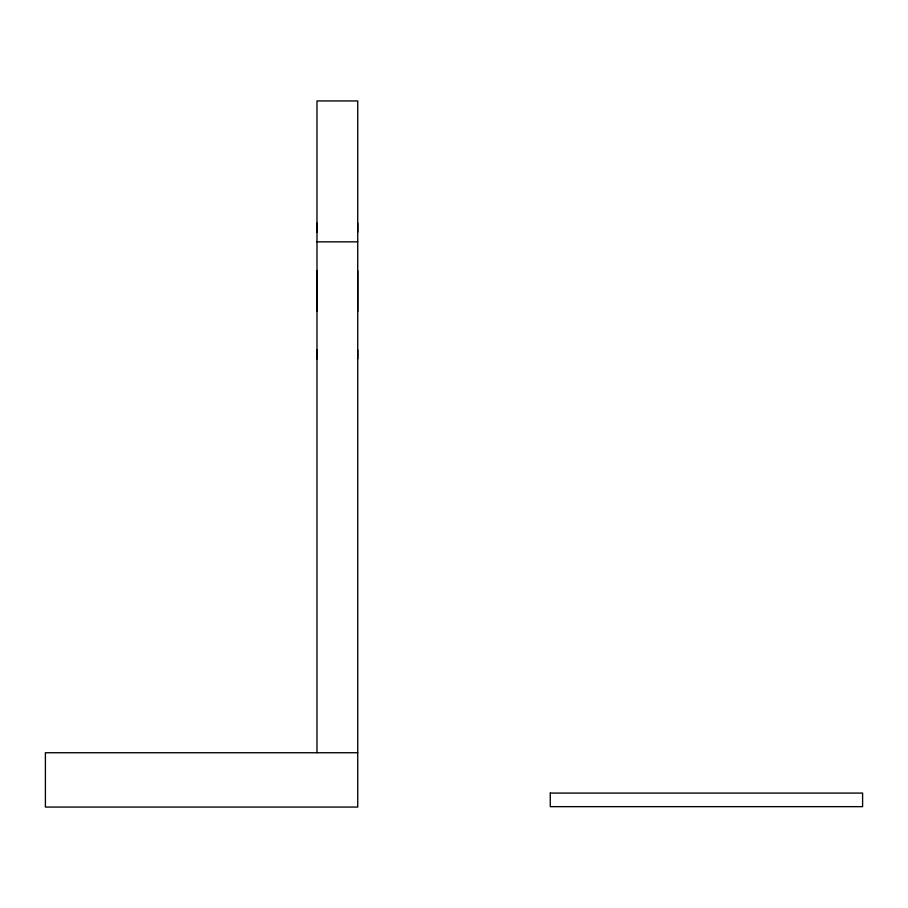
<?xml version="1.0" encoding="UTF-8"?>
<svg xmlns="http://www.w3.org/2000/svg" width="908" height="908" viewBox="0 0 908 908"><rect width="100%" height="100%" fill="white"/><g stroke="black" fill="none" stroke-linecap="round" stroke-linejoin="round"><path stroke-width="1.36" d="M316.983 752.743L316.983 100.936L357.729 100.936L357.729 807.064L45.4 807.064L45.4 752.743L357.729 752.743M316.983 241.846L357.729 241.846M357.729 223.152L357.729 232.244M357.729 270.675L357.729 311.421M357.729 349.852L357.729 358.944M316.983 223.152L316.983 232.244M316.983 270.675L316.983 311.421M316.983 349.852L316.983 358.944M550.271 793.081L550.271 806.656L862.6 806.656L862.6 793.081L550.271 793.081"/></g></svg>
